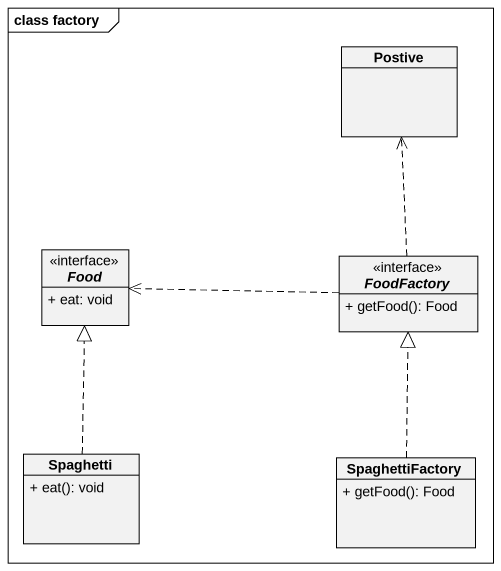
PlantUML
@startuml
mainframe class factory
hide circle
hide empty members
skinparam classAttributeIconSize 0
class Postive
interface Food {
  + eat: void
}
interface FoodFactory {
  + getFood(): Food
}
class Spaghetti {
  {field} + eat(): void
}
class SpaghettiFactory {
  + getFood(): Food
}
FoodFactory .up.> Postive
FoodFactory .left.> Food
Spaghetti .up.|> Food
SpaghettiFactory .up.|> FoodFactory
@enduml
